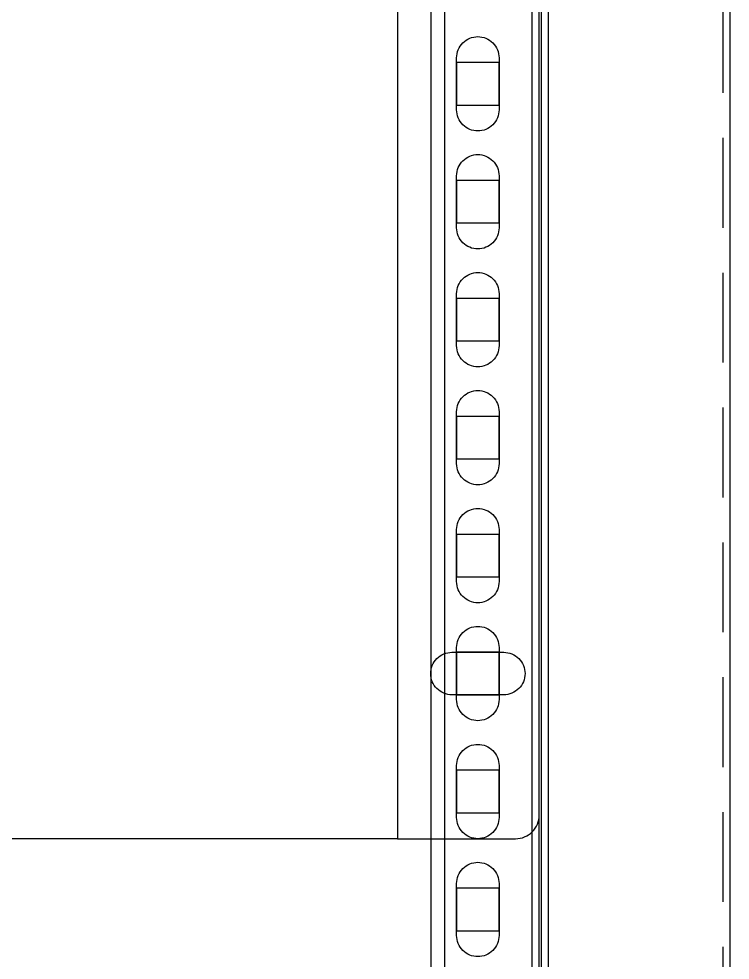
# Model space of a CAD drawing. Header units: millimetres. Extents: x 28713 to 59118, y -54378 to -19615.
# Drawn here: x 38204.1 to 38355, y -25428.7 to -25229.1 of the extents above; entities that cross this region are included whole.
import ezdxf

# ---------------------------------------------------------------- set-up
doc = ezdxf.new("R2010")
doc.units = ezdxf.units.MM
doc.header["$LTSCALE"] = 3
doc.linetypes.add('HIDDEN', pattern=[9.525, 6.35, -3.175])
doc.layers.add('@.VISIBLE', color=7, linetype='Continuous')

# ---------------------------------------------------------------- blocks, each defined once
blk = doc.blocks.new('Oval 20x9')
at = {"layer": '@.VISIBLE', "color": 2}
blk.add_lwpolyline([(-5.5, -4.5), (5.5, -4.5, 0.414214), (10, 0), (10, 0, 0.414214), (5.5, 4.5), (-5.5, 4.5, 0.414214), (-10, 0), (-10, 0, 0.414214)], format="xyb", close=True, dxfattribs=at)

msp = doc.modelspace()

# ---------------------------------------------------------------- linework, layer by layer
for points in [[(37454.95, -26217.91), (38354.95, -26217.91), (38354.95, -24717.91), (37454.95, -24717.91)], [(37494.95, -26177.91), (38314.95, -26177.91), (38314.95, -24757.91), (37494.95, -24757.91)], [(38305.95, -25238.41), (38296.95, -25238.41), (38296.95, -25247.41), (38305.95, -25247.41)], [(38305.95, -25263.41), (38296.95, -25263.41), (38296.95, -25272.41), (38305.95, -25272.41)], [(38305.95, -25288.41), (38296.95, -25288.41), (38296.95, -25297.41), (38305.95, -25297.41)], [(38305.95, -25313.41), (38296.95, -25313.41), (38296.95, -25322.41), (38305.95, -25322.41)], [(38305.95, -25338.41), (38296.95, -25338.41), (38296.95, -25347.41), (38305.95, -25347.41)], [(38305.95, -25363.41), (38296.95, -25363.41), (38296.95, -25372.41), (38305.95, -25372.41)], [(38305.95, -25388.41), (38296.95, -25388.41), (38296.95, -25397.41), (38305.95, -25397.41)], [(38305.95, -25413.41), (38296.95, -25413.41), (38296.95, -25422.41), (38305.95, -25422.41)]]:
    msp.add_lwpolyline(points, close=True)
at = {"linetype": 'HIDDEN'}
for points in [[(37456.45, -26216.41), (38353.45, -26216.41), (38353.45, -24719.41), (37456.45, -24719.41)], [(37493.45, -26179.41), (38316.45, -26179.41), (38316.45, -24756.41), (37493.45, -24756.41)]]:
    msp.add_lwpolyline(points, close=True, dxfattribs=at)
at = {"color": 151}
for points in [[(38316.45, -24729.41), (38296.45, -24729.41, 0.414214), (38291.45, -24734.41), (38291.45, -26201.41, 0.414214), (38296.45, -26206.41), (38316.45, -26206.41)], [(38305.95, -25237.41), (38305.95, -25248.41, -0.414214), (38301.45, -25252.91), (38301.45, -25252.91, -0.414214), (38296.95, -25248.41), (38296.95, -25237.41, -0.414214), (38301.45, -25232.91), (38301.45, -25232.91, -0.414214)], [(38305.95, -25262.41), (38305.95, -25273.41, -0.414214), (38301.45, -25277.91), (38301.45, -25277.91, -0.414214), (38296.95, -25273.41), (38296.95, -25262.41, -0.414214), (38301.45, -25257.91), (38301.45, -25257.91, -0.414214)], [(38305.95, -25287.41), (38305.95, -25298.41, -0.414214), (38301.45, -25302.91), (38301.45, -25302.91, -0.414214), (38296.95, -25298.41), (38296.95, -25287.41, -0.414214), (38301.45, -25282.91), (38301.45, -25282.91, -0.414214)], [(38305.95, -25312.41), (38305.95, -25323.41, -0.414214), (38301.45, -25327.91), (38301.45, -25327.91, -0.414214), (38296.95, -25323.41), (38296.95, -25312.41, -0.414214), (38301.45, -25307.91), (38301.45, -25307.91, -0.414214)], [(38305.95, -25337.41), (38305.95, -25348.41, -0.414214), (38301.45, -25352.91), (38301.45, -25352.91, -0.414214), (38296.95, -25348.41), (38296.95, -25337.41, -0.414214), (38301.45, -25332.91), (38301.45, -25332.91, -0.414214)], [(38305.95, -25362.41), (38305.95, -25373.41, -0.414214), (38301.45, -25377.91), (38301.45, -25377.91, -0.414214), (38296.95, -25373.41), (38296.95, -25362.41, -0.414214), (38301.45, -25357.91), (38301.45, -25357.91, -0.414214)], [(38305.95, -25387.41), (38305.95, -25398.41, -0.414214), (38301.45, -25402.91), (38301.45, -25402.91, -0.414214), (38296.95, -25398.41), (38296.95, -25387.41, -0.414214), (38301.45, -25382.91), (38301.45, -25382.91, -0.414214)], [(38305.95, -25412.41), (38305.95, -25423.41, -0.414214), (38301.45, -25427.91), (38301.45, -25427.91, -0.414214), (38296.95, -25423.41), (38296.95, -25412.41, -0.414214), (38301.45, -25407.91), (38301.45, -25407.91, -0.414214)]]:
    msp.add_lwpolyline(points, format="xyb", close=True, dxfattribs=at)
at = {"color": 6}
for points in [[(37495.45, -26177.41), (38314.45, -26177.41), (38314.45, -24758.41), (37495.45, -24758.41)], [(37496.95, -26175.91), (38312.95, -26175.91), (38312.95, -24759.91), (37496.95, -24759.91)], [(37515.45, -26157.41), (38294.45, -26157.41), (38294.45, -24778.41), (37515.45, -24778.41)]]:
    msp.add_lwpolyline(points, close=True, dxfattribs=at)
at = {"layer": '@.VISIBLE'}
msp.add_lwpolyline([(37525.45, -25132.91), (38284.45, -25132.91), (38284.45, -25402.91), (37525.45, -25402.91)], close=True, dxfattribs=at)
msp.add_lwpolyline([(38284.45, -25402.91), (38309.45, -25402.91, 0.414214), (38314.45, -25397.91), (38314.45, -25137.91, 0.414214), (38309.45, -25132.91), (38284.45, -25132.91)], format="xyb", dxfattribs=at)

# ---------------------------------------------------------------- block references
at = {"layer": '@.VISIBLE', "xscale": -1}
msp.add_blockref('Oval 20x9', (38301.45, -25367.91), dxfattribs=at)

doc.saveas('drawing.dxf')
